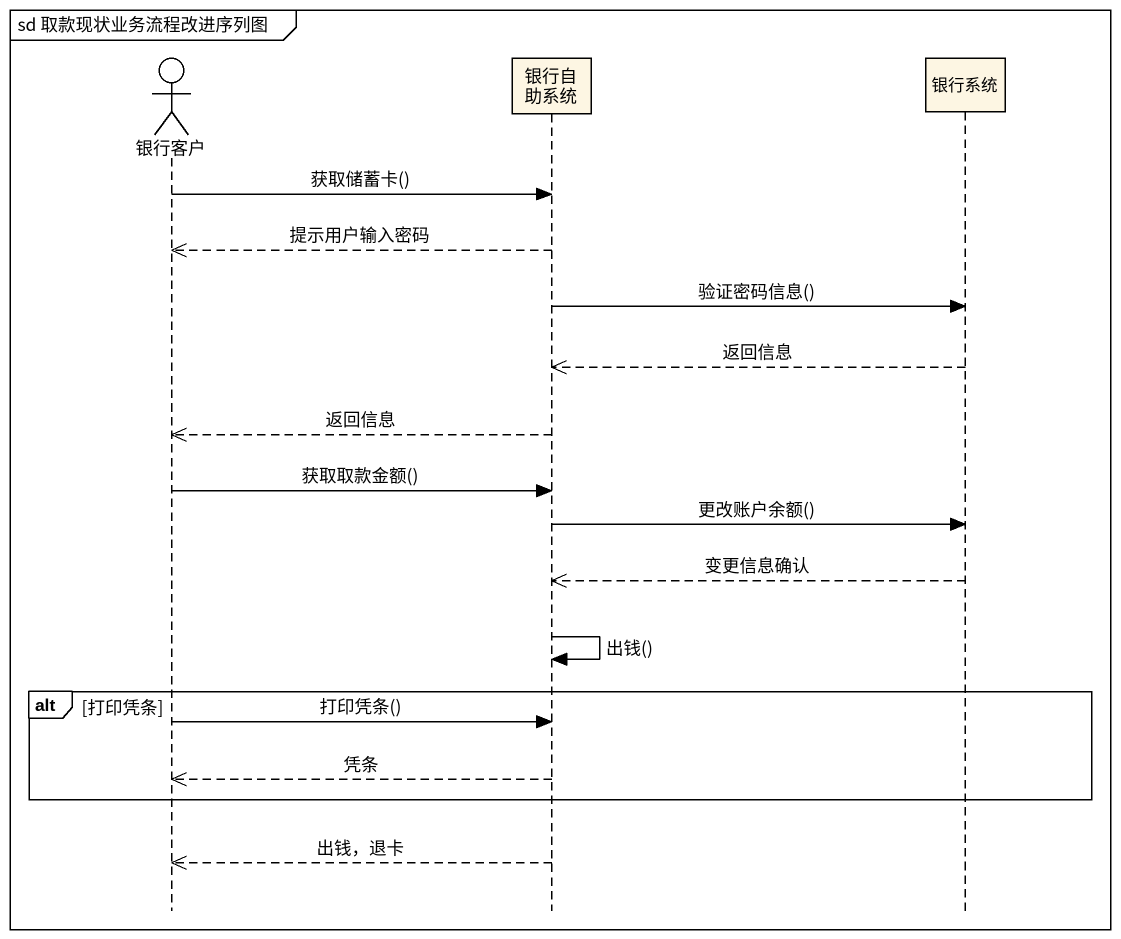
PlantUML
@startuml
mainframe sd 取款现状业务流程改进序列图
hide footbox
actor 银行客户
participant 银行自助系统
participant 银行系统

银行客户 -> 银行自助系统 : 获取储蓄卡()
银行自助系统 -->> 银行客户 : 提示用户输入密码
银行自助系统 -> 银行系统 : 验证密码信息()
银行系统 -->> 银行自助系统 : 返回信息
银行自助系统 -->> 银行客户 : 返回信息
银行客户 -> 银行自助系统 : 获取取款金额()
银行自助系统 -> 银行系统 : 更改账户余额()
银行系统 -->> 银行自助系统 : 变更信息确认
银行自助系统 -> 银行自助系统 : 出钱()
alt 打印凭条
  银行客户 -> 银行自助系统 : 打印凭条()
  银行自助系统 -->> 银行客户 : 凭条
end
银行自助系统 -->> 银行客户 : 出钱，退卡
@enduml
